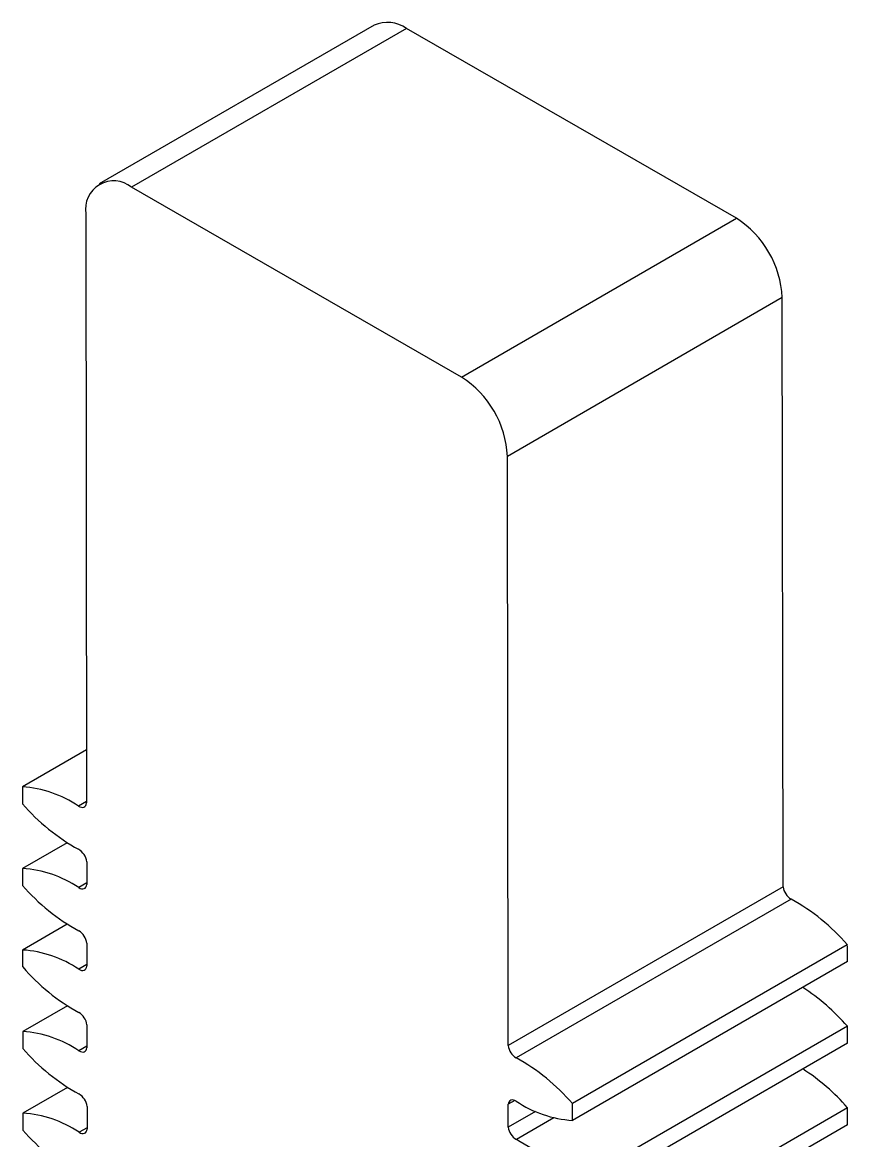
# Model space of a CAD drawing. Header units: millimetres. Extents: x -111 to 95, y -72 to 161.
# Drawn here: x -48.9 to 14.8, y 74.3 to 160.6 of the extents above; entities that cross this region are included whole.
import ezdxf

# ---------------------------------------------------------------- set-up
doc = ezdxf.new("R2010")
doc.units = ezdxf.units.MM

msp = doc.modelspace()

# ---------------------------------------------------------------- linework, layer by layer
at = {"color": 7, "linetype": 'Continuous', "lineweight": 25}
for p, q in [((-21.765, 160.362), (-42.978, 148.116)), ((-19.271, 160.117), (-40.484, 147.871)), ((6.185, 145.469), (-19.271, 160.117)), ((-15.028, 133.223), (-40.484, 147.871)), ((-44.014, 145.82), (-43.951, 100.359)), ((-15.028, 133.223), (6.185, 145.469)), ((9.726, 139.349), (-11.487, 127.103)), ((9.789, 93.888), (9.726, 139.349)), ((-11.424, 81.642), (-11.487, 127.103)), ((-43.956, 104.458), (-48.905, 101.602)), ((-43.951, 100.479), (-44.572, 100.121)), ((-45.451, 97.298), (-48.897, 95.309)), ((-43.944, 95.832), (-43.942, 94.067)), ((-43.942, 94.187), (-44.563, 93.828)), ((9.789, 93.888), (-11.424, 81.642)), ((10.412, 92.934), (-10.801, 80.688)), ((-45.442, 91.006), (-48.888, 89.017)), ((-43.936, 89.539), (-43.933, 87.774)), ((14.748, 89.426), (-6.465, 77.18)), ((14.75, 88.119), (-6.463, 75.873)), ((-43.933, 87.894), (-44.555, 87.536)), ((-45.433, 84.713), (-48.879, 82.724)), ((-43.927, 83.247), (-43.924, 81.482)), ((14.757, 83.134), (-6.456, 70.888)), ((-43.925, 81.602), (-44.546, 81.243)), ((14.759, 81.826), (-6.454, 69.58)), ((-45.425, 78.421), (-48.87, 76.432)), ((-43.918, 76.955), (-43.916, 75.189)), ((-10.906, 77.411), (-11.418, 77.115)), ((-11.415, 75.35), (-11.418, 77.115)), ((14.766, 76.841), (-6.447, 64.595)), ((-9.314, 76.563), (-11.415, 75.35)), ((-7.888, 76.072), (-10.792, 74.395)), ((-43.916, 75.31), (-44.537, 74.951)), ((14.768, 75.534), (-6.445, 63.288))]:
    msp.add_line(p, q, dxfattribs=at)
at = {"color": 7, "linetype": 'Continuous', "lineweight": 25, "flags": 128}
for points in [[(-44.572, 100.121), (-44.462, 100.063), (-44.354, 100.03), (-44.253, 100.024), (-44.162, 100.044), (-44.083, 100.089), (-44.021, 100.158), (-43.976, 100.249), (-43.951, 100.359)], [(-44.563, 93.828), (-44.453, 93.771), (-44.345, 93.738), (-44.244, 93.731), (-44.153, 93.751), (-44.075, 93.796), (-44.012, 93.866), (-43.967, 93.957), (-43.942, 94.067)], [(-44.555, 87.536), (-44.444, 87.478), (-44.336, 87.446), (-44.235, 87.439), (-44.144, 87.459), (-44.066, 87.504), (-44.003, 87.573), (-43.959, 87.665), (-43.933, 87.774)], [(-44.546, 81.243), (-44.435, 81.186), (-44.328, 81.153), (-44.226, 81.147), (-44.135, 81.166), (-44.057, 81.212), (-43.995, 81.281), (-43.95, 81.372), (-43.924, 81.482)], [(-10.796, 77.353), (-10.907, 77.411), (-11.014, 77.444), (-11.116, 77.45), (-11.207, 77.431), (-11.285, 77.385), (-11.347, 77.316), (-11.392, 77.225), (-11.418, 77.115)], [(-44.537, 74.951), (-44.427, 74.893), (-44.319, 74.861), (-44.218, 74.854), (-44.126, 74.874), (-44.048, 74.919), (-43.986, 74.989), (-43.941, 75.08), (-43.916, 75.189)]]:
    msp.add_lwpolyline(points, dxfattribs=at)
at = {"color": 7, "linetype": 'Continuous', "lineweight": 25}
for centre, radius, start, end in [((-20.73, 158.074), 2.511, 54.46941, 114.34373), ((-41.86, 146.175), 2.184, 50.95665, 189.37353), ((2.05, 138.993), 7.684, 2.65867, 57.44782), ((-19.163, 126.746), 7.684, 2.65867, 57.44782), ((-6.125, 101.007), 42.784, 179.20426, 180.95533), ((-49.475, 92.854), 8.767, 55.99174, 86.27124), ((-37.021, 110.549), 15.696, 220.79587, 241.26231), ((-45.247, 95.662), 1.313, 7.41403, 58.85144), ((-6.116, 94.715), 42.784, 179.20426, 180.95533), ((-49.467, 86.561), 8.767, 55.99174, 86.27124), ((-37.012, 104.257), 15.696, 220.79587, 241.26231), ((11.092, 94.058), 1.313, 187.41403, 238.85144), ((2.866, 79.171), 15.696, 40.79587, 61.26231), ((-45.238, 89.37), 1.313, 7.41403, 58.85144), ((-6.108, 88.423), 42.784, 179.20426, 180.95533), ((-49.458, 80.269), 8.767, 55.99174, 86.27124), ((-28.03, 88.713), 42.784, 359.20426, 0.95533), ((-37.003, 97.965), 15.696, 220.79587, 241.26231), ((2.435, 72.42), 16.328, 41.00532, 57.09786), ((-45.229, 83.078), 1.313, 7.41403, 58.85144), ((-28.021, 82.42), 42.784, 359.20426, 0.95533), ((-6.099, 82.13), 42.784, 179.20426, 180.95533), ((-49.449, 73.976), 8.767, 55.99174, 86.27124), ((-36.994, 91.672), 15.696, 220.79587, 241.26231), ((-10.121, 81.812), 1.313, 187.41403, 238.85144), ((-18.348, 66.925), 15.696, 40.79587, 61.26231), ((2.444, 66.128), 16.328, 41.00532, 57.09786), ((-45.221, 76.785), 1.313, 7.41403, 58.85144), ((-5.893, 84.621), 8.767, 235.99174, 266.27124), ((-49.243, 76.467), 42.784, 359.20426, 0.95533), ((-28.012, 76.128), 42.784, 359.20426, 0.95533), ((-6.09, 75.838), 42.784, 179.20426, 180.95533), ((-49.44, 67.684), 8.767, 55.99174, 86.27124), ((-36.986, 85.38), 15.696, 220.79587, 241.26231), ((-10.113, 75.519), 1.313, 187.41403, 238.85144), ((-18.339, 60.632), 15.696, 40.79587, 61.26231)]:
    msp.add_arc(centre, radius, start, end, dxfattribs=at)

doc.saveas('drawing.dxf')
